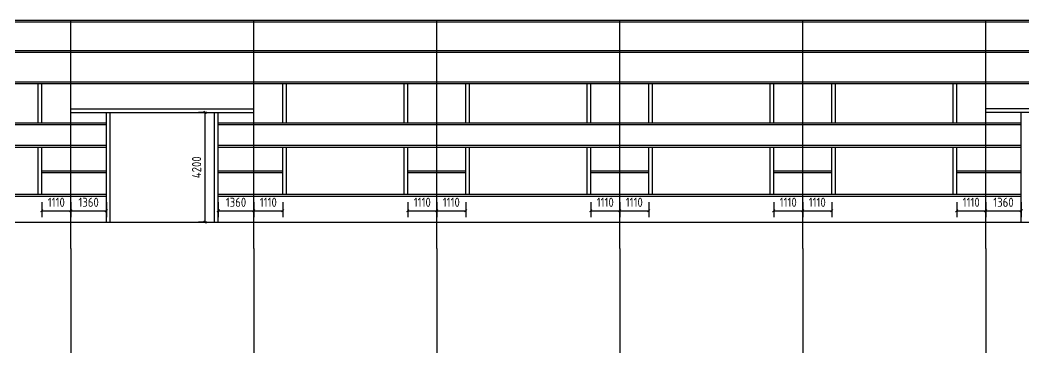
# Model space of a CAD drawing. Extents: x -196983 to 471790, y -783661 to 190401.
# Drawn here: x 231681 to 270084, y -42443 to -29713 of the extents above; entities that cross this region are included whole.
import ezdxf

# ---------------------------------------------------------------- set-up
doc = ezdxf.new("R2010")
doc.units = 0
doc.header["$LTSCALE"] = 1000
doc.header["$MEASUREMENT"] = 0
doc.layers.add('AXIS', color=3, linetype='Continuous')
doc.layers.add('DOTE', color=1, linetype='Continuous')
doc.styles.get("Standard").update_dxf_attribs({"font": 'gbenor.shx', "bigfont": 'gbcbig.shx'})
doc.dimstyles.get("Standard").update_dxf_attribs({"dimscale": 100, "dimtxt": 3.5, "dimasz": 1, "dimexe": 2.5, "dimexo": 3, "dimgap": 1.5, "dimtad": 1, "dimdec": 0, "dimzin": 0, "dimdsep": 46, "dimtxsty": 'Standard', "dimblk": 'ARCHTICK', "dimcen": 0.09, "dimadec": 0, "dimazin": 0, "dimtfac": 1, "dimtdec": 0, "dimtix": 1, "dimtmove": 2, "dimatfit": 3, "dimfxl": 1, "dimtolj": 1, "dimtzin": 0, "dimarcsym": 0})

# ---------------------------------------------------------------- blocks, each defined once
blk = doc.blocks.new('_ArchTick')
at = {"color": 0, "linetype": 'ByBlock', "const_width": 0.4}
blk.add_lwpolyline([(-0.5, -0.5), (0.5, 0.5)], dxfattribs=at)
blk = doc.blocks.new('*D1125')
at = {"layer": 'AXIS', "color": 0, "lineweight": -2}
for p, q in [((232512, -36673), (232512, -37257)), ((233622, -36673), (233622, -37257)), ((232512, -37007), (233622, -37007))]:
    blk.add_line(p, q, dxfattribs=at)
at = {"layer": 'Defpoints', "color": 0}
for p in [(232512, -36373), (233622, -36373), (233622, -37007)]:
    blk.add_point(p, dxfattribs=at)
at = {"layer": 'AXIS', "color": 0, "lineweight": -2, "xscale": 100, "yscale": 100, "zscale": 100, "rotation": 180}
blk.add_blockref('_ArchTick', (232512, -37007), dxfattribs=at)
at = {"layer": 'AXIS', "color": 0, "lineweight": -2, "xscale": 100, "yscale": 100, "zscale": 100}
blk.add_blockref('_ArchTick', (233622, -37007), dxfattribs=at)
at = {"layer": 'AXIS', "color": 0, "insert": (233067, -36682), "char_height": 350, "attachment_point": 5}
blk.add_mtext('\\A1;1110', dxfattribs=at)
blk = doc.blocks.new('*D1126')
at = {"layer": 'AXIS', "color": 0, "lineweight": -2}
for p, q in [((233622, -36673), (233622, -37257)), ((234982, -36673), (234982, -37257)), ((233622, -37007), (234982, -37007))]:
    blk.add_line(p, q, dxfattribs=at)
at = {"layer": 'Defpoints', "color": 0}
for p in [(233622, -36373), (234982, -36373), (234982, -37007)]:
    blk.add_point(p, dxfattribs=at)
at = {"layer": 'AXIS', "color": 0, "lineweight": -2, "xscale": 100, "yscale": 100, "zscale": 100, "rotation": 180}
blk.add_blockref('_ArchTick', (233622, -37007), dxfattribs=at)
at = {"layer": 'AXIS', "color": 0, "lineweight": -2, "xscale": 100, "yscale": 100, "zscale": 100}
blk.add_blockref('_ArchTick', (234982, -37007), dxfattribs=at)
at = {"layer": 'AXIS', "color": 0, "insert": (234302, -36682), "char_height": 350, "attachment_point": 5}
blk.add_mtext('\\A1;1360', dxfattribs=at)
blk = doc.blocks.new('*D1127')
at = {"layer": 'AXIS', "color": 0, "lineweight": -2}
for p, q in [((239262, -36673), (239262, -37257)), ((240622, -36673), (240622, -37257)), ((239262, -37007), (240622, -37007))]:
    blk.add_line(p, q, dxfattribs=at)
at = {"layer": 'Defpoints', "color": 0}
for p in [(239262, -36373), (240622, -36373), (240622, -37007)]:
    blk.add_point(p, dxfattribs=at)
at = {"layer": 'AXIS', "color": 0, "lineweight": -2, "xscale": 100, "yscale": 100, "zscale": 100, "rotation": 180}
blk.add_blockref('_ArchTick', (239262, -37007), dxfattribs=at)
at = {"layer": 'AXIS', "color": 0, "lineweight": -2, "xscale": 100, "yscale": 100, "zscale": 100}
blk.add_blockref('_ArchTick', (240622, -37007), dxfattribs=at)
at = {"layer": 'AXIS', "color": 0, "insert": (239942, -36682), "char_height": 350, "attachment_point": 5}
blk.add_mtext('\\A1;1360', dxfattribs=at)
blk = doc.blocks.new('*D1128')
at = {"layer": 'AXIS', "color": 0, "lineweight": -2}
for p, q in [((240622, -36673), (240622, -37257)), ((241732, -36673), (241732, -37257)), ((240622, -37007), (241732, -37007))]:
    blk.add_line(p, q, dxfattribs=at)
at = {"layer": 'Defpoints', "color": 0}
for p in [(240622, -36373), (241732, -36373), (241732, -37007)]:
    blk.add_point(p, dxfattribs=at)
at = {"layer": 'AXIS', "color": 0, "lineweight": -2, "xscale": 100, "yscale": 100, "zscale": 100, "rotation": 180}
blk.add_blockref('_ArchTick', (240622, -37007), dxfattribs=at)
at = {"layer": 'AXIS', "color": 0, "lineweight": -2, "xscale": 100, "yscale": 100, "zscale": 100}
blk.add_blockref('_ArchTick', (241732, -37007), dxfattribs=at)
at = {"layer": 'AXIS', "color": 0, "insert": (241177, -36682), "char_height": 350, "attachment_point": 5}
blk.add_mtext('\\A1;1110', dxfattribs=at)
blk = doc.blocks.new('*D1129')
at = {"layer": 'AXIS', "color": 0, "lineweight": -2}
for p, q in [((246512, -36673), (246512, -37257)), ((247622, -36673), (247622, -37257)), ((246512, -37007), (247622, -37007))]:
    blk.add_line(p, q, dxfattribs=at)
at = {"layer": 'Defpoints', "color": 0}
for p in [(246512, -36373), (247622, -36373), (247622, -37007)]:
    blk.add_point(p, dxfattribs=at)
at = {"layer": 'AXIS', "color": 0, "lineweight": -2, "xscale": 100, "yscale": 100, "zscale": 100, "rotation": 180}
blk.add_blockref('_ArchTick', (246512, -37007), dxfattribs=at)
at = {"layer": 'AXIS', "color": 0, "lineweight": -2, "xscale": 100, "yscale": 100, "zscale": 100}
blk.add_blockref('_ArchTick', (247622, -37007), dxfattribs=at)
at = {"layer": 'AXIS', "color": 0, "insert": (247067, -36682), "char_height": 350, "attachment_point": 5}
blk.add_mtext('\\A1;1110', dxfattribs=at)
blk = doc.blocks.new('*D1130')
at = {"layer": 'AXIS', "color": 0, "lineweight": -2}
for p, q in [((247622, -36673), (247622, -37257)), ((248732, -36673), (248732, -37257)), ((247622, -37007), (248732, -37007))]:
    blk.add_line(p, q, dxfattribs=at)
at = {"layer": 'Defpoints', "color": 0}
for p in [(247622, -36373), (248732, -36373), (248732, -37007)]:
    blk.add_point(p, dxfattribs=at)
at = {"layer": 'AXIS', "color": 0, "lineweight": -2, "xscale": 100, "yscale": 100, "zscale": 100, "rotation": 180}
blk.add_blockref('_ArchTick', (247622, -37007), dxfattribs=at)
at = {"layer": 'AXIS', "color": 0, "lineweight": -2, "xscale": 100, "yscale": 100, "zscale": 100}
blk.add_blockref('_ArchTick', (248732, -37007), dxfattribs=at)
at = {"layer": 'AXIS', "color": 0, "insert": (248177, -36682), "char_height": 350, "attachment_point": 5}
blk.add_mtext('\\A1;1110', dxfattribs=at)
blk = doc.blocks.new('*D1131')
at = {"layer": 'AXIS', "color": 0, "lineweight": -2}
for p, q in [((253512, -36673), (253512, -37257)), ((254622, -36673), (254622, -37257)), ((253512, -37007), (254622, -37007))]:
    blk.add_line(p, q, dxfattribs=at)
at = {"layer": 'Defpoints', "color": 0}
for p in [(253512, -36373), (254622, -36373), (254622, -37007)]:
    blk.add_point(p, dxfattribs=at)
at = {"layer": 'AXIS', "color": 0, "lineweight": -2, "xscale": 100, "yscale": 100, "zscale": 100, "rotation": 180}
blk.add_blockref('_ArchTick', (253512, -37007), dxfattribs=at)
at = {"layer": 'AXIS', "color": 0, "lineweight": -2, "xscale": 100, "yscale": 100, "zscale": 100}
blk.add_blockref('_ArchTick', (254622, -37007), dxfattribs=at)
at = {"layer": 'AXIS', "color": 0, "insert": (254067, -36682), "char_height": 350, "attachment_point": 5}
blk.add_mtext('\\A1;1110', dxfattribs=at)
blk = doc.blocks.new('*D1132')
at = {"layer": 'AXIS', "color": 0, "lineweight": -2}
for p, q in [((254622, -36673), (254622, -37257)), ((255732, -36673), (255732, -37257)), ((254622, -37007), (255732, -37007))]:
    blk.add_line(p, q, dxfattribs=at)
at = {"layer": 'Defpoints', "color": 0}
for p in [(254622, -36373), (255732, -36373), (255732, -37007)]:
    blk.add_point(p, dxfattribs=at)
at = {"layer": 'AXIS', "color": 0, "lineweight": -2, "xscale": 100, "yscale": 100, "zscale": 100, "rotation": 180}
blk.add_blockref('_ArchTick', (254622, -37007), dxfattribs=at)
at = {"layer": 'AXIS', "color": 0, "lineweight": -2, "xscale": 100, "yscale": 100, "zscale": 100}
blk.add_blockref('_ArchTick', (255732, -37007), dxfattribs=at)
at = {"layer": 'AXIS', "color": 0, "insert": (255177, -36682), "char_height": 350, "attachment_point": 5}
blk.add_mtext('\\A1;1110', dxfattribs=at)
blk = doc.blocks.new('*D1133')
at = {"layer": 'AXIS', "color": 0, "lineweight": -2}
for p, q in [((260512, -36673), (260512, -37257)), ((261622, -36673), (261622, -37257)), ((260512, -37007), (261622, -37007))]:
    blk.add_line(p, q, dxfattribs=at)
at = {"layer": 'Defpoints', "color": 0}
for p in [(260512, -36373), (261622, -36373), (261622, -37007)]:
    blk.add_point(p, dxfattribs=at)
at = {"layer": 'AXIS', "color": 0, "lineweight": -2, "xscale": 100, "yscale": 100, "zscale": 100, "rotation": 180}
blk.add_blockref('_ArchTick', (260512, -37007), dxfattribs=at)
at = {"layer": 'AXIS', "color": 0, "lineweight": -2, "xscale": 100, "yscale": 100, "zscale": 100}
blk.add_blockref('_ArchTick', (261622, -37007), dxfattribs=at)
at = {"layer": 'AXIS', "color": 0, "insert": (261067, -36682), "char_height": 350, "attachment_point": 5}
blk.add_mtext('\\A1;1110', dxfattribs=at)
blk = doc.blocks.new('*D1134')
at = {"layer": 'AXIS', "color": 0, "lineweight": -2}
for p, q in [((261622, -36673), (261622, -37257)), ((262732, -36673), (262732, -37257)), ((261622, -37007), (262732, -37007))]:
    blk.add_line(p, q, dxfattribs=at)
at = {"layer": 'Defpoints', "color": 0}
for p in [(261622, -36373), (262732, -36373), (262732, -37007)]:
    blk.add_point(p, dxfattribs=at)
at = {"layer": 'AXIS', "color": 0, "lineweight": -2, "xscale": 100, "yscale": 100, "zscale": 100, "rotation": 180}
blk.add_blockref('_ArchTick', (261622, -37007), dxfattribs=at)
at = {"layer": 'AXIS', "color": 0, "lineweight": -2, "xscale": 100, "yscale": 100, "zscale": 100}
blk.add_blockref('_ArchTick', (262732, -37007), dxfattribs=at)
at = {"layer": 'AXIS', "color": 0, "insert": (262177, -36682), "char_height": 350, "attachment_point": 5}
blk.add_mtext('\\A1;1110', dxfattribs=at)
blk = doc.blocks.new('*D1135')
at = {"layer": 'AXIS', "color": 0, "lineweight": -2}
for p, q in [((267512, -36673), (267512, -37257)), ((268622, -36673), (268622, -37257)), ((267512, -37007), (268622, -37007))]:
    blk.add_line(p, q, dxfattribs=at)
at = {"layer": 'Defpoints', "color": 0}
for p in [(267512, -36373), (268622, -36373), (268622, -37007)]:
    blk.add_point(p, dxfattribs=at)
at = {"layer": 'AXIS', "color": 0, "lineweight": -2, "xscale": 100, "yscale": 100, "zscale": 100, "rotation": 180}
blk.add_blockref('_ArchTick', (267512, -37007), dxfattribs=at)
at = {"layer": 'AXIS', "color": 0, "lineweight": -2, "xscale": 100, "yscale": 100, "zscale": 100}
blk.add_blockref('_ArchTick', (268622, -37007), dxfattribs=at)
at = {"layer": 'AXIS', "color": 0, "insert": (268067, -36682), "char_height": 350, "attachment_point": 5}
blk.add_mtext('\\A1;1110', dxfattribs=at)
blk = doc.blocks.new('*D1136')
at = {"layer": 'AXIS', "color": 0, "lineweight": -2}
for p, q in [((268622, -36673), (268622, -37257)), ((269982, -36673), (269982, -37257)), ((268622, -37007), (269982, -37007))]:
    blk.add_line(p, q, dxfattribs=at)
at = {"layer": 'Defpoints', "color": 0}
for p in [(268622, -36373), (269982, -36373), (269982, -37007)]:
    blk.add_point(p, dxfattribs=at)
at = {"layer": 'AXIS', "color": 0, "lineweight": -2, "xscale": 100, "yscale": 100, "zscale": 100, "rotation": 180}
blk.add_blockref('_ArchTick', (268622, -37007), dxfattribs=at)
at = {"layer": 'AXIS', "color": 0, "lineweight": -2, "xscale": 100, "yscale": 100, "zscale": 100}
blk.add_blockref('_ArchTick', (269982, -37007), dxfattribs=at)
at = {"layer": 'AXIS', "color": 0, "insert": (269302, -36682), "char_height": 350, "attachment_point": 5}
blk.add_mtext('\\A1;1360', dxfattribs=at)
blk = doc.blocks.new('*D1238')
at = {"layer": 'AXIS', "color": 0, "lineweight": -2}
for p, q in [((238822, -33243), (238509, -33243)), ((238759, -37443), (238759, -33243)), ((238822, -37443), (238509, -37443))]:
    blk.add_line(p, q, dxfattribs=at)
at = {"layer": 'Defpoints', "color": 0}
for p in [(238759, -33243), (239122, -33243), (239122, -37443)]:
    blk.add_point(p, dxfattribs=at)
at = {"layer": 'AXIS', "color": 0, "lineweight": -2, "xscale": 100, "yscale": 100, "zscale": 100}
for p, rotation in [((238759, -33243), 90), ((238759, -37443), 270)]:
    blk.add_blockref('_ArchTick', p, dxfattribs=dict(at, rotation=rotation))
at = {"layer": 'AXIS', "color": 0, "insert": (238434, -35343), "char_height": 350, "attachment_point": 5, "rotation": 90}
blk.add_mtext('\\A1;4200', dxfattribs=at)

msp = doc.modelspace()

# ---------------------------------------------------------------- linework, layer by layer
at = {"layer": 'AXIS', "color": 0}
for p, q in [((212622, -29713.5), (296622, -29713.5)), ((212622, -29783.5), (296622, -29783.5)), ((233622, -38443.5), (233622, -29713.5)), ((240622, -38443.5), (240622, -29713.5)), ((247622, -38443.5), (247622, -29713.5)), ((254622, -38443.5), (254622, -29713.5)), ((261622, -38443.5), (261622, -29713.5)), ((268622, -38443.5), (268622, -29713.5)), ((212622, -30873.5), (296622, -30873.5)), ((212622, -30943.5), (296622, -30943.5)), ((212622, -32073.5), (296622, -32073.5)), ((212622, -32143.5), (296622, -32143.5)), ((232372, -33643.5), (232372, -32143.5)), ((232512, -33643.5), (232512, -32143.5)), ((241732, -33643.5), (241732, -32143.5)), ((241872, -33643.5), (241872, -32143.5)), ((246372, -33643.5), (246372, -32143.5)), ((246512, -33643.5), (246512, -32143.5)), ((248732, -33643.5), (248732, -32143.5)), ((248872, -33643.5), (248872, -32143.5)), ((253372, -33643.5), (253372, -32143.5)), ((253512, -33643.5), (253512, -32143.5)), ((255732, -33643.5), (255732, -32143.5)), ((255872, -33643.5), (255872, -32143.5)), ((260372, -33643.5), (260372, -32143.5)), ((260512, -33643.5), (260512, -32143.5)), ((262732, -33643.5), (262732, -32143.5)), ((262872, -33643.5), (262872, -32143.5)), ((267372, -33643.5), (267372, -32143.5)), ((267512, -33643.5), (267512, -32143.5)), ((233622, -33103.5), (240622, -33103.5)), ((233622, -33243.5), (240622, -33243.5)), ((234982, -37443.5), (234982, -33243.5)), ((235122, -37443.5), (235122, -33243.5)), ((239122, -37443.5), (239122, -33243.5)), ((239262, -37443.5), (239262, -33243.5)), ((275622, -33103.5), (268622, -33103.5)), ((275622, -33243.5), (268622, -33243.5)), ((269982, -37443.5), (269982, -33243.5)), ((212622, -33643.5), (234982, -33643.5)), ((212622, -33713.5), (234982, -33713.5)), ((239262, -33643.5), (269982, -33643.5)), ((239262, -33713.5), (269982, -33713.5)), ((212622, -34503.5), (234982, -34503.5)), ((239262, -34503.5), (269982, -34503.5)), ((212622, -34573.5), (234982, -34573.5)), ((232372, -36373.5), (232372, -34573.5)), ((232512, -36373.5), (232512, -34573.5)), ((239262, -34573.5), (269982, -34573.5)), ((241732, -36373.5), (241732, -34573.5)), ((241872, -36373.5), (241872, -34573.5)), ((246372, -36373.5), (246372, -34573.5)), ((246512, -36373.5), (246512, -34573.5)), ((248732, -36373.5), (248732, -34573.5)), ((248872, -36373.5), (248872, -34573.5)), ((253372, -36373.5), (253372, -34573.5)), ((253512, -36373.5), (253512, -34573.5)), ((255732, -36373.5), (255732, -34573.5)), ((255872, -36373.5), (255872, -34573.5)), ((260372, -36373.5), (260372, -34573.5)), ((260512, -36373.5), (260512, -34573.5)), ((262732, -36373.5), (262732, -34573.5)), ((262872, -36373.5), (262872, -34573.5)), ((267372, -36373.5), (267372, -34573.5)), ((267512, -36373.5), (267512, -34573.5)), ((232512, -35473.5), (234982, -35473.5)), ((232512, -35543.5), (234982, -35543.5)), ((239262, -35473.5), (241732, -35473.5)), ((239262, -35543.5), (241732, -35543.5)), ((246512, -35473.5), (248732, -35473.5)), ((246512, -35543.5), (248732, -35543.5)), ((253512, -35473.5), (255732, -35473.5)), ((253512, -35543.5), (255732, -35543.5)), ((260512, -35473.5), (262732, -35473.5)), ((260512, -35543.5), (262732, -35543.5)), ((267512, -35473.5), (269982, -35473.5)), ((267512, -35543.5), (269982, -35543.5)), ((212622, -36373.5), (234982, -36373.5)), ((212622, -36443.5), (234982, -36443.5)), ((239262, -36373.5), (269982, -36373.5)), ((239262, -36443.5), (269982, -36443.5))]:
    msp.add_line(p, q, dxfattribs=at)
at = {"layer": 'AXIS', "color": 3}
for p, q in [((233622, -38443.5), (233622, -42443.5)), ((240622, -38443.5), (240622, -42443.5)), ((247622, -38443.5), (247622, -42443.5)), ((254622, -38443.5), (254622, -42443.5)), ((261622, -38443.5), (261622, -42443.5)), ((268622, -38443.5), (268622, -42443.5))]:
    msp.add_line(p, q, dxfattribs=at)
at = {"layer": 'DOTE', "color": 3}
msp.add_line((211622, -37443.5), (297622, -37443.5), dxfattribs=at)

# ---------------------------------------------------------------- dimensions: what is measured, and where the dimension line sits
at = {"layer": 'AXIS', "color": 0}
dim = msp.add_linear_dim(base=(238759.5, -33243.5), p1=(239122, -37443.5), p2=(239122, -33243.5), angle=90, dimstyle='Standard', dxfattribs=at)
dim.commit()
dim.dimension.update_dxf_attribs({"geometry": '*D1238', "text_midpoint": (238434.5, -35343.5)})
for base, p1, p2, picture, middle in [((233622, -37007.5), (232512, -36373.5), (233622, -36373.5), '*D1125', (233067, -36682.5)), ((234982, -37007.5), (233622, -36373.5), (234982, -36373.5), '*D1126', (234302, -36682.5)), ((240622, -37007.5), (239262, -36373.5), (240622, -36373.5), '*D1127', (239942, -36682.5)), ((241732, -37007.5), (240622, -36373.5), (241732, -36373.5), '*D1128', (241177, -36682.5)), ((247622, -37007.5), (246512, -36373.5), (247622, -36373.5), '*D1129', (247067, -36682.5)), ((248732, -37007.5), (247622, -36373.5), (248732, -36373.5), '*D1130', (248177, -36682.5)), ((254622, -37007.5), (253512, -36373.5), (254622, -36373.5), '*D1131', (254067, -36682.5)), ((255732, -37007.5), (254622, -36373.5), (255732, -36373.5), '*D1132', (255177, -36682.5)), ((261622, -37007.5), (260512, -36373.5), (261622, -36373.5), '*D1133', (261067, -36682.5)), ((262732, -37007.5), (261622, -36373.5), (262732, -36373.5), '*D1134', (262177, -36682.5)), ((268622, -37007.5), (267512, -36373.5), (268622, -36373.5), '*D1135', (268067, -36682.5)), ((269982, -37007.5), (268622, -36373.5), (269982, -36373.5), '*D1136', (269302, -36682.5))]:
    dim = msp.add_linear_dim(base=base, p1=p1, p2=p2, dimstyle='Standard', dxfattribs=at)
    dim.commit()
    dim.dimension.update_dxf_attribs({"geometry": picture, "text_midpoint": middle})

doc.saveas('drawing.dxf')
